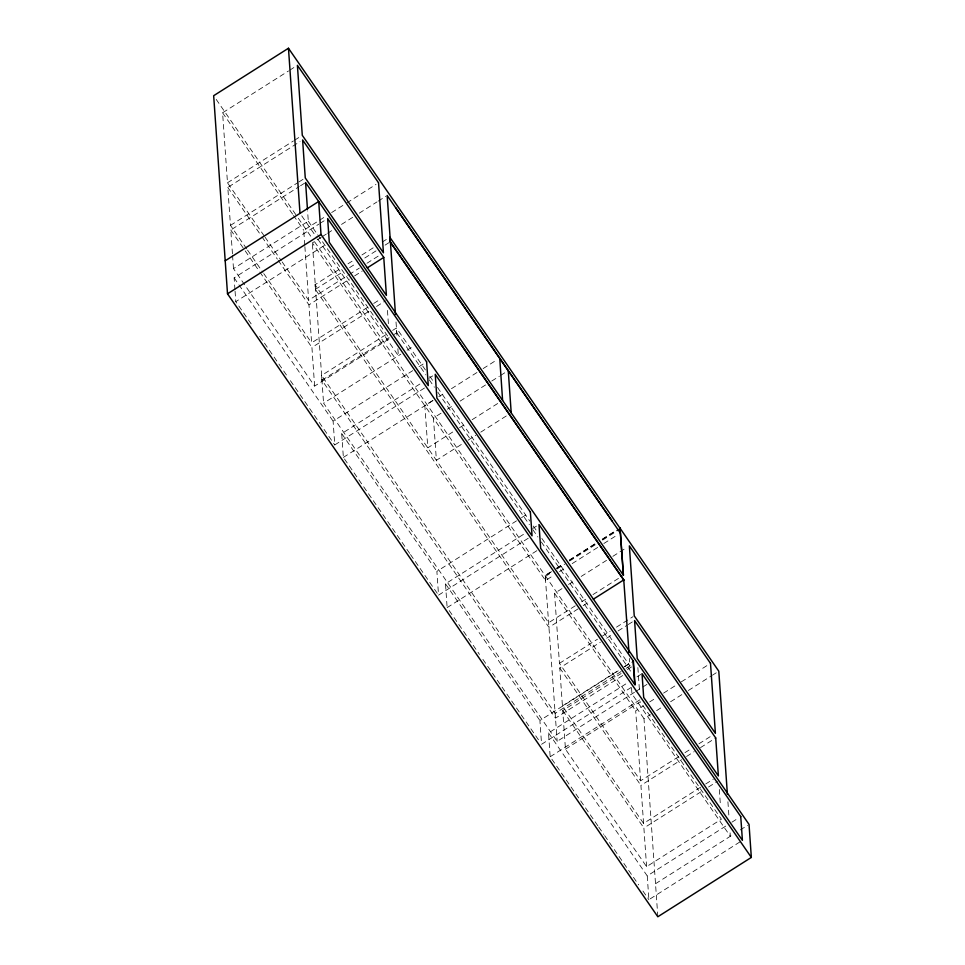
<?xml version="1.0" encoding="UTF-8"?>
<svg xmlns="http://www.w3.org/2000/svg" width="965" height="965" viewBox="0 0 965 965"><rect width="100%" height="100%" fill="white"/><g stroke="black" fill="none" stroke-linecap="round" stroke-linejoin="round"><path stroke-width="0.72" stroke-dasharray="4.83 3.62" d="M264.217 235.955L227.487 182.783L222.589 112.784L288.523 70.964M289.79 70.156L296.122 66.139M227.487 182.783L293.42 140.962M294.687 140.154L299.753 136.934M246.69 248.874L230.466 225.376L227.8 187.403L300.079 141.566M230.466 225.376L297.666 182.747M298.933 181.939L305.266 177.922M232.444 253.771L230.78 229.996L299.247 186.571M300.525 185.763L305.591 182.542M317.69 234.772L389.438 338.643L314.626 386.096L233.482 268.632L308.293 221.178L307.57 210.78M304.771 245.146L303.734 230.249L326.556 215.774M331.634 212.565L345.579 203.712M346.845 202.903L376 184.411M234.965 289.765L234.133 277.872L318.8 224.169M320.054 223.361L325.108 220.165M321.224 237.281L312.358 242.915L545.551 580.496L553.162 575.671M322.503 236.485L326.303 234.073M327.569 233.265L332.648 230.044M341.514 224.423L352.925 217.173M359.269 213.156L377.013 201.902M378.292 201.094L385.891 196.269M251.153 323.878L235.798 301.647L325.507 244.736M578.107 608.867L548.94 627.359L315.35 289.367L315.012 284.723L341.646 267.836M347.979 263.807L353.057 260.598M361.935 254.965L374.613 246.919M382.212 242.094L388.557 238.066M315.35 289.367L343.25 271.672M349.583 267.643L355.928 263.626M364.806 257.993L376.217 250.755M385.083 245.122L388.895 242.71M282.154 261.925L308.631 300.248L347.931 275.315M349.197 274.518L359.342 268.077M366.953 263.252L379.631 255.206M367.4 307.461L311.611 342.84L308.957 304.88L349.523 279.138M354.601 275.918L362.201 271.093M373.732 303.432L380.077 299.415M314.626 386.096L311.936 347.472L371.525 309.669M376.591 306.448L385.469 300.815M622.69 675.524L555.49 718.153L321.96 380.234L321.61 375.457L387.544 333.625M392.622 330.404L396.422 327.991L425.517 370.09M321.96 380.234L389.16 337.605M394.227 334.397L396.772 332.78L396.422 327.991M634.463 692.315L557.167 741.349L323.565 403.177L400.861 354.143M407.097 350.186L413.334 346.23M424.491 388.014L334.771 444.925L333.106 421.15L412.718 370.656M419.039 366.64L424.093 363.431M409.655 553.319L343.371 457.386L341.707 433.611L421.319 383.105M428.906 378.304L432.694 375.892M432.441 400.74L424.841 405.565L427.797 447.832L453.152 431.741M438.786 396.724L445.13 392.695M451.463 388.678L478.097 371.79M483.163 368.57L497.108 359.716M343.371 457.386L433.092 400.475M441.053 413.201L433.442 418.026L436.397 460.293L461.765 444.202M447.398 409.172L453.731 405.155M460.076 401.138L486.698 384.239M491.764 381.03L499.375 376.205M500.642 375.397L506.987 371.38M459.497 427.724L465.83 423.695M472.175 419.679L498.796 402.791M468.097 440.185L475.709 435.36M480.775 432.139L507.409 415.252M528.253 538.229L438.544 595.14L436.88 571.377L516.48 520.871M521.534 517.662L527.855 513.657M447.036 606.117L445.48 583.825L525.093 533.331M532.668 528.518L536.468 526.118M536.866 550.689L447.145 607.6L479.472 654.403M550.267 572.149L545.189 575.369L557.167 741.349M556.6 568.132L562.945 564.115M569.29 560.086L595.912 543.198M602.256 539.17L614.934 531.136M551.558 571.654L545.213 575.671L545.551 580.496M556.624 568.433L562.969 564.404M569.302 560.388L595.936 543.5M602.269 539.471L618.758 529.025M545.623 576.262L550.689 573.041M557.034 569.012L564.634 564.187M569.712 560.979L596.334 544.079M602.679 540.062L619.156 529.604M559.495 571.654L565.84 567.625M572.185 563.608L598.807 546.721M603.873 543.5L617.829 534.646M678.624 756.669L640.591 780.806L559.447 663.341L554.549 593.342L562.161 588.517M568.494 584.488L574.838 580.472M581.171 576.443L606.539 560.363M612.871 556.335L626.816 547.493M575.236 605.827L548.615 622.727L315.012 284.723M581.569 601.81L587.914 597.793M592.993 594.573L622.148 576.069M583.174 605.646L589.519 601.617M559.447 663.341L597.48 639.204M602.558 635.983L610.157 631.158M616.502 627.141L632.98 616.683M700.626 787.199L643.571 823.398L562.426 705.934L559.772 667.961L600.339 642.22M606.683 638.203L613.016 634.174M618.095 630.953L626.973 625.332M628.239 624.524L634.572 620.507M562.426 705.934L618.215 670.542M624.548 666.513L630.893 662.497M631.291 687.382L541.57 744.292L539.905 720.517L618.251 670.82M624.572 666.815L633.414 661.194M621.074 671.544L555.152 713.364L321.622 375.469M626.152 668.323L629.952 665.91L629.421 658.492M565.454 749.178L640.253 701.724L721.398 819.201L646.598 866.654L565.454 749.178L562.752 710.554L621.074 673.558M627.407 669.529L632.485 666.308M597.842 825.75L550.171 756.753L548.518 732.978L628.119 682.472M636.972 676.863L640.76 674.463M635.718 691.519L646.936 684.402M550.171 756.753L639.892 699.83M640.591 780.806L635.694 710.807L643.305 705.982M649.638 701.953L655.983 697.936M663.594 693.111L676.272 685.066M681.338 681.845L707.972 664.957M657.828 916.75L643.981 718.648L650.313 714.619M656.658 710.602L661.725 707.381M670.603 701.748L683.28 693.702M688.359 690.494L711.181 676.007M712.447 675.211L716.247 672.798M684.969 752.652L691.314 748.635M698.913 743.81L711.591 735.764M643.571 823.398L640.917 785.426L681.483 759.684M686.561 756.476L694.173 751.639M700.506 747.622L715.716 737.972M705.692 783.99L713.304 779.153M646.598 866.654L643.896 828.018L703.485 790.214M708.551 786.994L717.429 781.373M739.89 841.95L648.902 899.67L647.238 875.894L726.85 825.389M731.904 822.192L738.225 818.175M655.525 883.735L732.821 834.689M740.3 829.948L747.791 825.208M429.787 376.278L434.069 382.466M437.495 387.423L529.869 521.1M533.295 526.046L537.565 532.234M541.847 538.422L629.952 665.91M396.772 332.78L425.855 374.866M429.268 379.824L434.407 387.242M437.833 392.2L529.363 524.634M532.777 529.592L537.915 537.01M541.329 541.968L630.302 670.699L630.507 673.594M308.293 221.178L316.834 233.542M301.719 215.822L317.111 238.102M317.968 239.344L398.364 355.723L397.869 348.57M216.22 99.419L297.473 217.041M298.33 218.283L312.021 238.09M314.578 241.805L643.981 718.648M222.589 112.784L292.624 214.182M293.481 215.412L303.734 230.249M554.549 593.342L635.694 710.807M265.061 237.197L281.298 260.683M227.8 187.403L261.117 235.629M261.973 236.871L277.353 259.127M278.197 260.357L308.957 304.88M559.772 667.961L640.917 785.426M247.547 250.104L262.914 272.371M263.771 273.602L311.611 342.84M230.78 229.996L258.97 270.803M259.826 272.046L311.936 347.472M562.752 710.554L643.896 828.018M234.133 277.872L333.106 421.15M341.707 433.611L436.88 571.377M445.48 583.825L539.905 720.517M548.518 732.978L647.238 875.894M259.682 336.23L286.991 375.759M290.405 380.693L334.771 444.925M410.499 554.549L438.544 595.14M482.874 659.324L539.869 741.832M598.686 826.981L603.801 834.375M604.645 835.606L638.685 884.881M642.943 891.045L648.902 899.67M631.556 688.093L631.966 693.895L730.336 836.281L730.01 831.77M727.912 801.758L728.961 816.764M719.323 789.479L720.36 804.34M637.865 667.551L639.626 692.81M396.012 321.996L397.073 337.135M387.46 310.416L388.509 325.277M312.455 244.374L323.565 403.177M304.88 246.642L308.631 300.248M232.553 255.255L233.482 268.632M235.062 291.249L235.798 301.647"/><path stroke-width="1.45" d="M727.393 794.255L718.792 671.182L288.463 48.25L213.663 95.704L227.511 293.818L657.828 916.75L751.337 857.427L749.033 824.412L305.591 182.542L307.461 209.284M225.207 260.791L318.715 201.48L321.019 234.495L751.337 857.427M227.511 293.818L321.019 234.495M367.279 267.872L383.756 257.426L302.612 139.949L305.266 177.922L386.41 295.387L383.756 257.426M593.318 599.205L623.752 579.905L390.162 241.901L389.824 237.269L623.414 575.273L620.471 533.211L387.158 195.461L395.481 314.481M395.759 207.716L612.148 520.967M390.427 242.143L624.029 580.315M620.423 528.796L620 527.915L623.414 575.273M499.761 358.461L502.596 400.379M623.752 579.905L628.987 652.569M633.028 660.639L634.693 684.414M620.025 528.217L620.362 533.042M508.253 370.572L511.209 412.839M288.463 48.25L300.006 213.337M378.545 182.795L297.401 65.331L302.286 135.329L383.431 252.794L378.545 182.795M710.505 663.353L629.361 545.876L634.246 615.875L715.403 733.352L710.505 663.353M715.716 737.972L634.572 620.507L637.226 658.468L718.382 775.944L715.716 737.972M426.614 361.839L327.642 218.56L329.306 242.336L428.279 385.602L426.614 361.839M530.388 512.053L435.227 374.287L436.88 398.062L532.053 535.828L530.388 512.053M633.414 661.194L538.989 524.514L540.653 548.277L635.079 684.969L633.414 661.194M740.746 816.571L642.027 673.654L643.679 697.43L742.411 840.346L740.746 816.571"/></g></svg>
